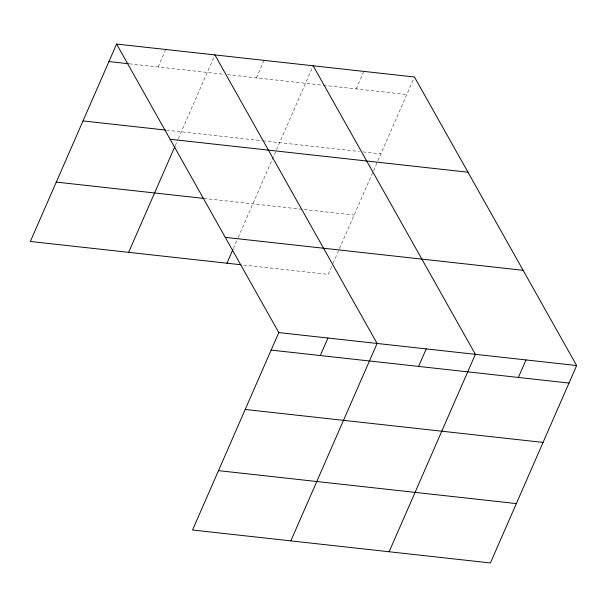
<?xml version="1.0" encoding="UTF-8"?>
<svg xmlns="http://www.w3.org/2000/svg" width="607" height="607" viewBox="0 0 607 607"><rect width="100%" height="100%" fill="white"/><g stroke="black" fill="none" stroke-linecap="round" stroke-linejoin="round"><path stroke-width="0.46" stroke-dasharray="3.04 2.28" d="M158.093 66.998L165.749 49.478M175.279 145.581L177.919 139.557M178.291 138.692L214.893 54.918M256.389 77.863L264.037 60.351M233.323 248.582L237.838 238.255M238.21 237.398L313.182 65.791M356.172 88.903L363.821 71.391M331.589 266.67L328.205 274.41L242.876 264.978M333.091 263.226L339.108 249.462M339.48 248.597L377.478 161.629M377.858 160.764L414.452 76.99M129.352 63.811L223.93 74.274M227.64 74.684L322.416 85.17M323.349 85.276L406.804 94.502M166.47 130.156L261.981 140.725M262.907 140.824L359.298 151.484M363.047 151.902L380.87 153.875M203.724 198.406L354.139 215.045"/><path stroke-width="0.91" d="M116.605 44.045L278.795 332.59L192.548 530.01L490.395 562.955L576.65 365.535L414.452 76.99L116.605 44.045L30.35 241.465L241.002 264.766M128.638 252.337L174.907 146.446M226.935 263.21L232.951 249.447M320.291 355.535L327.939 338.023M290.836 540.883L377.091 343.456L214.893 54.918M418.58 366.408L426.235 348.896M389.125 551.755L475.38 354.329L313.182 65.791M518.363 377.448L526.019 359.928M108.949 61.557L128.426 63.712M83.015 120.93L165.544 130.057M170.127 139.261L467.982 172.206M56.292 182.1L203.724 198.406M225.273 237.367L523.128 270.312M278.795 332.59L576.65 365.535M271.147 350.102L569.002 383.047M245.205 409.467L543.06 442.412M218.482 470.637L516.337 503.582"/></g></svg>
